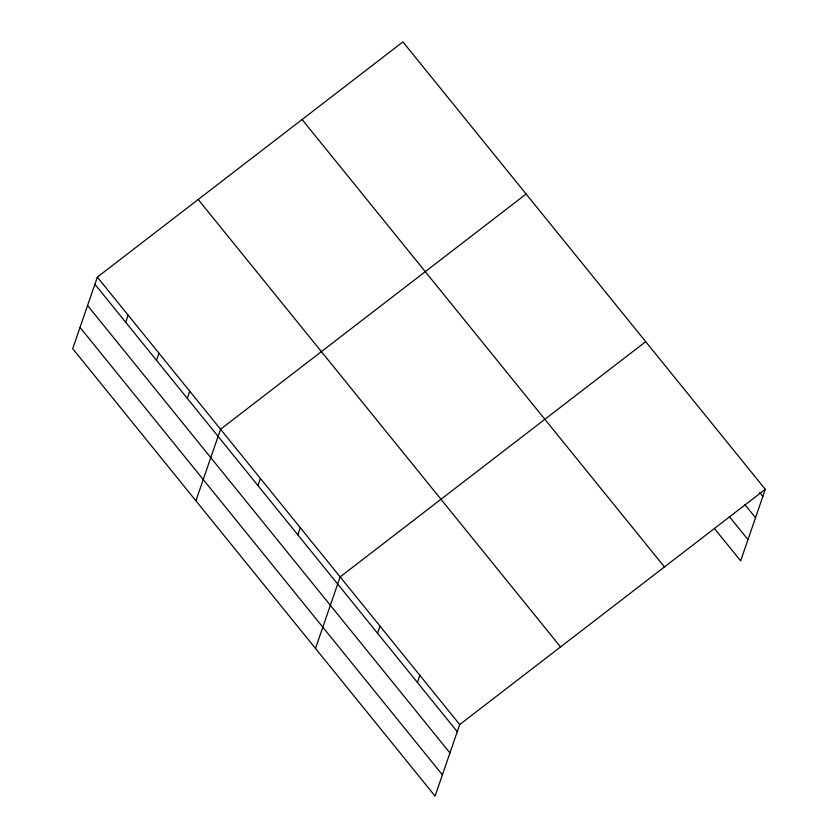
<?xml version="1.0" encoding="UTF-8"?>
<svg xmlns="http://www.w3.org/2000/svg" width="838" height="838" viewBox="0 0 838 838"><rect width="100%" height="100%" fill="white"/><g stroke="black" fill="none" stroke-linecap="round" stroke-linejoin="round"><path stroke-width="1.26" d="M97.344 277.127L72.707 348.681L435.079 796.1L459.716 724.545L765.293 489.319L402.921 41.9L97.344 277.127L459.716 724.545M125.69 322.284L128.151 315.151M156.497 360.319L158.948 353.186M187.293 398.354L189.744 391.22M195.914 500.799L220.551 429.245L526.128 194.028M257.957 485.6L260.409 478.467M297.815 534.812L300.266 527.678M315.497 648.455L340.134 576.9L645.71 341.674M377.54 633.245L379.991 626.112M417.397 682.467L419.848 675.334M765.293 489.319L740.656 560.873L714.625 528.736M759.584 492.44L762.842 496.452M744.94 504.654L755.52 517.716M729.27 516.512L747.978 539.62M302.078 119.52L664.45 566.949M198.187 199.496L560.559 646.926M94.893 284.26L457.255 731.679M87.571 305.514L449.933 752.933M80.029 327.417L442.391 774.836"/></g></svg>
